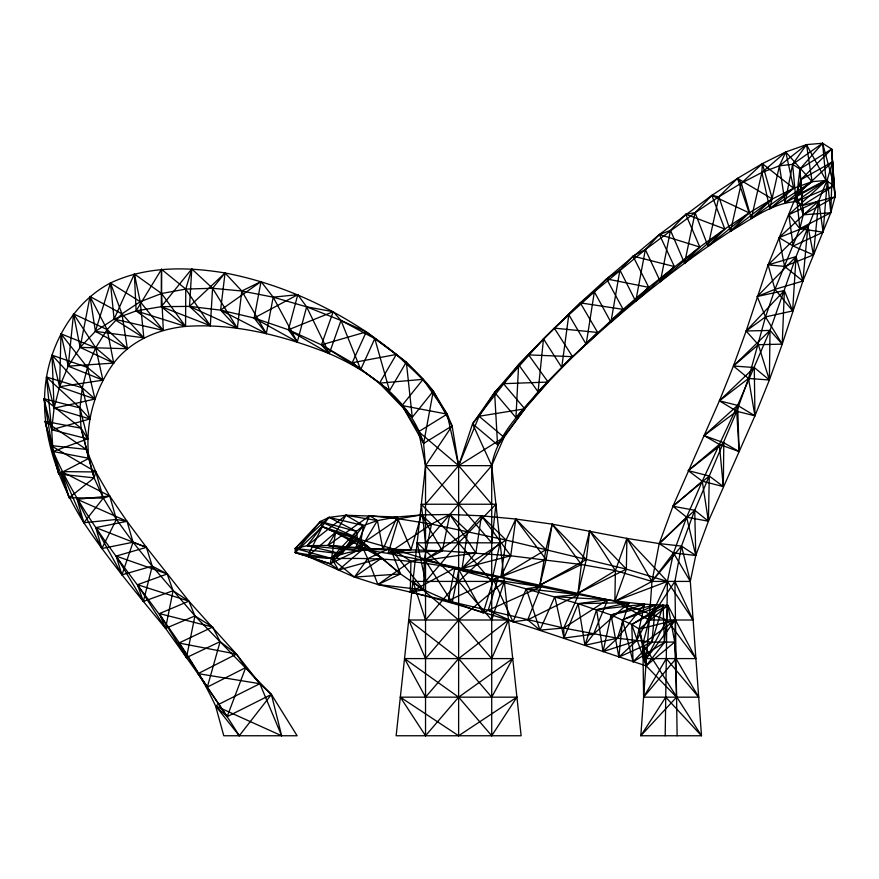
<?xml version="1.0" encoding="UTF-8"?>
<svg xmlns="http://www.w3.org/2000/svg" width="879" height="879" viewBox="0 0 879 879"><rect width="100%" height="100%" fill="white"/><g stroke="black" fill="none" stroke-linecap="round" stroke-linejoin="round"><path stroke-width="1.32" d="M665.194 735.756L667.392 581.415L673.49 552.946L686.62 517.193L702.266 481.198L737.624 405.373L770.015 330.416L796.055 256.613L827.403 179.426L832.545 161.813L831.666 149.078L822.612 143.244L806.515 144.617L785.76 151.979L762.357 163.648L737.503 178.382L711.836 195.413L659.382 234.506L606.576 278.896L580.316 302.87L543.497 338.898L518.621 364.631L494.613 392.43L472.572 423.799L458.629 465.661L458.629 735.756L516.929 697.168L400.33 697.168L425.535 735.756L458.629 697.168L512.721 658.591L404.527 658.591L425.535 697.168L458.629 658.591L508.523 620.003L408.735 620.003L425.535 658.591L458.629 620.003L504.315 581.415L412.932 581.415L425.535 620.003L458.629 581.415L500.118 542.826L417.14 542.826L425.535 581.415L458.629 542.826L495.921 504.238L421.338 504.238L425.535 542.826L491.713 465.661L504.063 437.302L524.807 408.845L548.078 382.068L572.537 356.665L623.134 309.364L648.768 287.378L699.805 247.043L724.823 229.023L749.139 212.85L772.311 199.017L793.66 188.26L812.086 181.656L826.051 180.481L833.962 185.612L835.05 196.863L830.765 212.762L802.901 281.038L782.233 344.128L769.378 379.992L754.94 415.822L708.408 521.203L695.761 555.473L690.312 581.415L701.486 735.756L640.824 735.756L651.987 581.415L659.217 543.563L672.951 506.249L719.407 400.824L733.427 366.005L746.139 331.009L768.092 264.898L796.462 195.314L800.758 179.755L799.923 169.032L822.612 143.244L833.962 185.612L802.219 205.576L803.263 214.806L799.824 228.639L774.948 289.323L765.499 316.912L748.512 378.453L736.723 411.273L694.729 510.259L681.489 546.09L674.918 581.415L677.116 735.756M614.871 601.291L615.399 570.581L626.892 538.409L659.217 543.563L681.489 546.09L695.761 555.473L694.729 510.259L672.951 506.249L702.266 481.198L723.296 486.581L723.813 442.763L704.046 435.588L737.624 405.373L754.94 415.822L754.292 367.543L733.427 366.005L770.015 330.416L782.233 344.128L758.357 344.711L733.427 366.005L748.512 378.453L769.378 379.992L770.015 330.416L746.139 331.009L758.357 344.711L769.378 379.992L754.292 367.543L719.407 400.824L736.723 411.273L754.94 415.822L748.512 378.453L719.407 400.824L737.624 405.373L739.107 451.564L719.341 444.4L704.046 435.588L736.723 411.273L739.107 451.564L723.813 442.763L688.257 470.639L702.266 481.198L708.408 521.203L686.62 517.193L672.951 506.249L709.287 476.022L723.296 486.581L719.341 444.4L688.257 470.639L709.287 476.022L708.408 521.203L694.729 510.259L659.217 543.563L673.49 552.946L690.312 581.415L651.987 581.415L615.399 570.581L581.327 564.516L510.732 555.792L442.368 550.803L355.49 548.199L327.922 545.452L307.123 545.683L295.201 548.452L295.179 552.539L330.229 563.824L338.525 570.021L354.424 577.096L377.926 584.535L563.725 628.024L617.421 638.231L651.866 642.175L674.709 642.055L675.468 620.003L667.875 605.334C624.969 604.499 582.744 595.654 540.926 586.722C483.846 573.91 426.546 559.429 367.708 558.681C343.579 557.682 318.363 560.769 295.179 552.539L320.385 521.489L329.01 517.379L345.996 515.248L397.033 516.995L421.426 514.929L449.795 514.479L481.45 515.797L515.797 519.039L552.177 524.137L626.892 538.409L667.392 581.415L693.102 620.003L649.196 620.003L614.871 601.291L424.085 560.428L388.1 553.429L355.49 548.199L369.598 515.731L398.495 518.775L431.501 524.104L506.04 540.069L626.364 569.12L667.392 581.415L649.196 620.003L642.857 643.857L643.615 697.168L698.695 697.168L676.017 658.591L674.709 642.055L667.875 605.334L631.737 624.464L611.081 614.97L578.173 603.664L458.86 569.746L390.298 548.089L335.481 532.454L322.318 526.664L320.385 521.489L295.201 548.452L331.218 558.363C355.907 546.65 384.508 550.353 411.031 549.584L421.426 514.929L431.501 524.104L424.085 560.428L475.891 552.891L481.45 515.797L506.04 540.069L500.975 576.822L546.134 559.615L552.177 524.137L586.337 559.549L577.986 593.27L626.364 569.12L626.892 538.409L651.987 581.415L614.871 601.291L666.842 620.003L695.893 658.591L646.406 658.591L639.319 629.122L631.737 624.464L663.085 605.148L664.414 642.527L646.142 665.842C567.856 640.264 490.328 611.74 410.262 592.127L410.943 561.187L390.298 548.089L367.708 558.681L354.424 577.096L331.625 558.374L335.481 532.454L381.739 557.978L400.516 573.954L423.656 589.897L452.191 602.544L458.86 569.746L424.337 558.956L410.943 561.187L377.926 584.535L367.708 558.681L358.94 539.245L331.625 558.374L338.525 570.021L381.739 557.978L358.94 539.245L400.516 573.954L377.926 584.535L423.656 589.897L424.337 558.956L452.191 602.544L448.235 600.775L454.904 567.977L410.262 592.127L423.656 589.897L390.298 548.089L400.516 573.954L354.424 577.096L381.739 557.978L366.378 546.2L357.368 537.948L320.385 521.489L356.391 531.399L363.445 525.543L377.41 520.588L397.033 516.995L398.495 518.775L388.1 553.429L442.368 550.803L449.795 514.479L467.639 531.366L462.079 568.449L510.732 555.792L515.797 519.039L545.892 549.661L539.849 585.139L581.327 564.516L589.677 530.784L626.364 569.12L614.871 601.291L667.392 581.415M491.713 504.238L458.629 465.661L452.114 425.897L447.147 414.13L433.292 391.122L406.329 362.038L366.268 331.888L341.008 320.461L306.639 306.837L273.182 297.168L241.802 291.004L212.575 288.279L185.766 289.081L161.571 293.509L140.211 301.717L121.961 313.88L107.128 329.581L95.69 347.787L87.471 367.488L82.263 387.793L79.956 407.922L81.022 428.194L94.108 477.857L103.315 498.129L116.402 519.456L133.048 542.233L152.232 566.12L194.951 615.926L271.413 694.454L239.264 735.756C216.366 698.849 190.853 663.678 165.549 628.397C137.212 594.05 108.655 559.736 83.813 522.719C53.289 473.946 32.666 411.932 52.048 355.171C62.2 325.12 82 297.926 110.457 282.994C146.145 266.095 186.886 266.645 225.057 272.973C275.599 282.664 323.538 303.365 366.268 331.888C390.639 349.304 414.844 367.224 433.292 391.122L423.612 443.434L425.535 465.661L396.132 735.756L521.126 735.756L491.713 465.661L472.572 423.799L518.621 364.631L554.297 328.131L594.358 291.784L645.362 249.581L695.08 212.707L718.846 196.797L741.338 183.162L761.884 172.482L779.453 165.79L792.616 164.351L822.612 143.244L826.051 180.481L796.055 201.588C771.509 203.247 751.171 219.552 730.482 231.265C697.552 252.745 666.194 276.522 635.726 301.354C601.5 329.625 568.438 359.39 538.069 391.814C519.621 414.119 496.569 435.83 491.713 465.661L491.713 735.756L458.629 697.168L404.527 658.591M495.921 504.238L491.713 542.826L425.535 465.661L418.646 431.666L402.044 405.538L379.508 383.167L352.193 362.752L321.461 344.854L288.422 329.79L254.174 318.011L220.596 310.133L189.523 306.386L161.307 306.672L136.124 310.913L114.094 319.11L95.404 331.361L80.121 347.37L68.221 366.158L59.585 386.727L54.069 408.186L51.674 429.743L53.004 451.476L58.728 474.034L94.108 477.857L95.855 471.957L86.208 449.378L45.082 421.36L58.728 474.034L88.944 458.311C84.67 424.931 94.086 390.298 113.721 363.082C130.828 340.678 158.055 329.131 185.557 326.417C234.836 322.912 283.697 335.844 329.262 353.611C369.587 371.377 409.977 399.44 423.612 443.434L452.114 425.897L433.292 391.122L412.262 417.327L379.508 383.167L396.297 354.479L374.795 338.635L341.008 320.461L333.207 311.704L306.639 306.837L297.772 294.674L273.182 297.168L261.041 281.566L241.802 291.004L237.352 328.164L189.523 306.386L191.787 268.952L212.575 288.279L237.352 328.164L220.596 310.133L225.057 272.973L241.802 291.004L266.304 333.613L273.182 297.168L297.289 341.964L306.639 306.837L329.262 353.611L341.008 320.461L360.709 369.499L374.795 338.635L389.54 390.715L406.329 362.038L412.262 417.327L402.044 405.538L423.063 379.332L396.297 354.479L352.193 362.752L366.268 331.888L321.461 344.854L329.262 353.611L288.422 329.79L297.772 294.674L254.174 318.011L266.304 333.613L220.596 310.133L261.041 281.566L254.174 318.011L297.289 341.964L288.422 329.79L333.207 311.704L321.461 344.854L360.709 369.499L352.193 362.752L389.54 390.715L379.508 383.167L423.063 379.332L447.147 414.13L458.629 465.661L425.535 504.238M500.118 542.826L491.713 581.415L458.629 542.826L421.338 504.238M504.315 581.415L491.713 620.003L458.629 581.415L417.14 542.826M418.646 431.666L423.612 443.434L402.044 405.538L447.147 414.13L418.646 431.666L458.629 465.661L479.077 416.261L494.613 392.43L503.469 383.683L543.497 338.898L580.316 302.87L594.358 291.784L606.576 278.896L619.926 270.073L632.968 256.097L645.362 249.581L659.382 234.506L670.49 230.397L685.719 214.223L695.08 212.707L711.836 195.413L718.846 196.797L737.503 178.382L772.311 199.017L751.303 218.53L741.338 183.162L737.503 178.382L749.139 212.85L730.482 231.265L718.846 196.797L708.067 246.318L749.139 212.85L711.836 195.413L724.823 229.023L708.067 246.318L695.08 212.707L684.565 263.217L724.823 229.023L685.719 214.223L699.805 247.043L684.565 263.217L670.49 230.397L660.36 281.632L699.805 247.043L659.382 234.506L674.38 266.568L660.36 281.632L645.362 249.581L635.726 301.354L674.38 266.568L632.968 256.097L648.768 287.378L635.726 301.354L619.926 270.073L610.916 322.252L594.358 291.784L586.161 344.271L568.823 314.693L561.736 367.433L543.497 338.898L538.069 391.814L518.621 364.631L515.951 417.602L494.613 392.43L497.558 444.84L472.572 423.799M508.523 620.003L491.713 658.591L458.629 620.003L412.932 581.415M666.842 620.003L646.406 658.591L675.468 620.003L695.893 658.591M512.721 658.591L491.713 697.168L458.629 658.591L408.735 620.003M491.713 735.756L516.929 697.168M649.196 620.003L674.918 581.415L693.102 620.003M425.535 735.756L425.535 465.661L452.114 425.897M676.017 658.591L643.615 697.168L666.293 658.591L698.695 697.168M504.063 437.302L497.558 444.84L524.807 408.845L503.469 383.683L548.078 382.068L528.631 354.885L572.537 356.665L554.297 328.131L597.654 332.46L580.316 302.87L623.134 309.364L610.916 322.252L648.768 287.378L606.576 278.896L623.134 309.364L586.161 344.271L597.654 332.46L561.736 367.433L572.537 356.665L538.069 391.814L548.078 382.068L515.951 417.602L524.807 408.845L479.077 416.261L504.063 437.302L458.629 465.661M676.566 697.168L640.824 735.756L665.744 697.168L701.486 735.756L642.857 643.857L675.468 620.003L639.319 629.122L646.142 665.842L676.566 697.168L674.709 642.055L646.142 665.842L631.737 624.464L633.067 661.854L664.414 642.527L667.875 605.334L639.319 629.122M659.217 543.563L686.62 517.193L695.761 555.473L673.49 552.946L651.987 581.415L681.489 546.09L690.312 581.415M335.481 532.454L307.639 556.286L338.525 570.021L366.378 546.2L322.318 526.664L295.179 552.539L331.218 558.363L357.368 537.948L356.391 531.399L329.01 517.379L295.201 548.452L341.557 553.847L363.445 525.543L345.996 515.248L307.123 545.683L341.557 553.847L356.391 531.399L331.218 558.363L330.229 563.824L307.639 556.286L322.318 526.664L357.368 537.948L330.229 563.824L366.378 546.2M425.535 465.661L491.713 465.661M281.643 735.756L215.564 705.925C171.844 612.07 89.328 541.991 50.828 445.543L86.208 449.378L94.108 477.857L69.122 497.778L50.828 445.543L95.855 471.957L109.732 496.031L127.015 521.313L146.43 547.364L188.842 601.137L236.451 654.108L259.843 683.708L271.413 694.454L297.113 735.756L223.793 735.756L215.564 705.925L259.843 683.708L281.643 735.756L271.413 694.454L227.134 716.671L215.564 705.925L239.264 735.756M400.33 697.168L458.629 735.756M642.857 643.857L646.142 665.842M161.516 269.326L161.307 306.672L185.557 326.417L185.766 289.081L191.787 268.952L161.307 306.672L210.323 325.702L212.575 288.279L225.057 272.973L189.523 306.386L210.323 325.702L185.766 289.081L161.516 269.326L136.124 310.913L163.318 330.427L161.571 293.509L161.516 269.326M60.981 333.811L59.585 386.727L94.998 399.044L87.471 367.488L60.981 333.811L95.69 347.787L113.721 363.082L68.221 366.158L60.981 333.811M832.545 161.813L830.765 212.762L799.824 228.639L788.826 214.663L827.403 179.426L830.765 212.762L803.263 214.806L796.462 195.314L832.545 161.813L835.05 196.863L803.263 214.806L800.758 179.755L831.666 149.078L835.05 196.863L802.219 205.576L796.055 201.588L792.616 164.351L806.515 144.617L826.051 180.481L785.024 202.829L779.453 165.79L785.76 151.979L812.086 181.656L785.024 202.829L792.616 164.351L799.923 169.032L802.219 205.576L800.758 179.755L832.545 161.813M784.376 290.542L782.233 344.128L765.499 316.912L757.226 296.52L796.055 256.613L802.901 281.038L774.948 289.323L757.226 296.52L784.376 290.542L792.638 310.935L765.499 316.912L746.139 331.009L784.376 290.542M762.357 163.648L761.884 172.482L751.303 218.53L793.66 188.26L785.76 151.979L761.884 172.482L769.795 208.762L812.086 181.656L806.515 144.617L779.453 165.79L769.795 208.762L793.66 188.26L762.357 163.648L741.338 183.162L730.482 231.265L772.311 199.017L762.357 163.648M796.055 256.613L792.638 310.935L774.948 289.323L768.092 264.898L807.911 226.112L813.438 254.899L784.562 266.392L768.092 264.898L796.055 256.613M827.403 179.426L823.118 232.221L793.21 246.043L779.025 237.605L818.723 200.841L823.118 232.221L799.824 228.639L796.462 195.314L827.403 179.426M807.911 226.112L802.901 281.038L784.562 266.392L779.025 237.605L807.911 226.112M622.53 619.827L618.882 657.107L651.866 642.175L663.085 605.148L622.53 619.827L633.067 661.854L651.866 642.175L655.525 604.884L611.081 614.97L603.027 651.603L636.484 640.813L655.525 604.884L622.53 619.827M818.723 200.841L813.438 254.899L793.21 246.043L788.826 214.663L818.723 200.841M73.528 313.88L68.221 366.158L102.942 380.135L95.69 347.787L73.528 313.88L107.128 329.581L127.356 348.732L80.121 347.37L73.528 313.88M581.327 564.516L577.986 593.27L615.399 570.581L589.677 530.784L586.337 559.549L539.849 585.139L546.134 559.615L515.797 519.039L506.04 540.069L462.079 568.449L475.891 552.891L449.795 514.479L431.501 524.104L388.1 553.429L411.031 549.584L397.033 516.995L382.936 549.463L355.49 548.199L398.495 518.775L421.426 514.929L442.368 550.803L424.085 560.428L467.639 531.366L481.45 515.797L510.732 555.792L500.975 576.822L545.892 549.661L552.177 524.137L581.327 564.516M799.923 169.032L796.055 201.588L833.962 185.612L831.666 149.078L799.923 169.032M363.445 525.543L359.335 550.803L307.123 545.683L329.01 517.379L363.445 525.543M90.01 296.509L80.121 347.37L113.721 363.082L107.128 329.581L90.01 296.509L121.961 313.88L143.848 337.833L95.404 331.361L90.01 296.509M173.053 590.732L165.549 628.397L194.951 615.926L212.619 627.035L220.124 641.626L236.451 654.108L245.702 667.579L259.843 683.708L198.083 673.633L227.134 716.671L245.702 667.579L207.334 687.103L198.083 673.633L236.451 654.108L178.953 643.021L186.458 657.613L220.124 641.626L207.334 687.103L178.953 643.021L212.619 627.035L159.44 613.608L165.549 628.397L137.52 584.711L167.208 573.976L173.053 590.732L188.842 601.137L194.951 615.926L186.458 657.613L159.44 613.608L188.842 601.137L137.52 584.711L143.365 601.467L173.053 590.732M644.538 604.181L636.484 640.813L618.882 657.107L611.081 614.97L644.538 604.181L617.421 638.231L603.027 651.603L596.599 609.674L629.111 602.642L617.421 638.231L584.92 645.263L578.173 603.664L607.752 599.698L593.556 634.1L584.92 645.263L596.599 609.674L644.538 604.181M152.232 566.12L143.365 601.467L116.16 556.077L146.43 547.364L152.232 566.12L167.208 573.976L116.16 556.077L121.961 574.833L152.232 566.12M493.416 579.7L483.175 612.872L448.235 600.775L498.426 577.129L488.186 610.312L483.175 612.872L458.86 569.746L498.426 577.129L493.416 579.7L513.05 621.816L527.73 619.827L578.602 594.589L563.725 628.024L563.977 638.066L593.556 634.1L629.111 602.642L578.173 603.664L563.977 638.066L554.836 596.709L578.602 594.589L526.246 588.71L513.05 621.816L488.186 610.312L540.926 586.722L527.73 619.827L539.959 630.133L563.725 628.024L607.752 599.698L554.836 596.709L539.959 630.133L526.246 588.71L540.926 586.722L493.416 579.7M110.457 282.994L95.404 331.361L127.356 348.732L121.961 313.88L110.457 282.994L140.211 301.717L163.318 330.427L114.094 319.11L110.457 282.994M133.048 542.233L121.961 574.833L95.811 527.62L127.015 521.313L133.048 542.233L146.43 547.364L95.811 527.62L101.843 548.529L133.048 542.233M134.377 273.995L114.094 319.11L143.848 337.833L140.211 301.717L134.377 273.995L161.571 293.509L185.557 326.417L136.124 310.913L134.377 273.995M116.402 519.456L101.843 548.529L77.154 499.294L109.732 496.031L116.402 519.456L127.015 521.313L77.154 499.294L83.813 522.719L116.402 519.456M345.996 515.248L327.922 545.452L359.335 550.803L377.41 520.588L369.598 515.731L327.922 545.452L382.936 549.463L377.41 520.588L345.996 515.248M103.315 498.129L83.813 522.719L61.662 471.605L95.855 471.957L103.315 498.129L109.732 496.031L61.662 471.605L69.122 497.778L103.315 498.129M87.68 438.907L53.004 451.476L45.082 421.36L81.022 428.194L87.68 438.907L51.674 429.743L43.95 398.758L79.956 407.922L89.878 418.964L51.674 429.743L46.444 377.014L82.263 387.793L94.998 399.044L54.069 408.186L46.444 377.014L79.956 407.922L87.68 438.907M102.942 380.135L59.585 386.727L52.048 355.171L87.471 367.488L102.942 380.135M88.944 458.311L53.004 451.476L43.95 398.758L81.022 428.194L88.944 458.311M89.878 418.964L54.069 408.186L52.048 355.171L82.263 387.793L89.878 418.964"/></g></svg>
